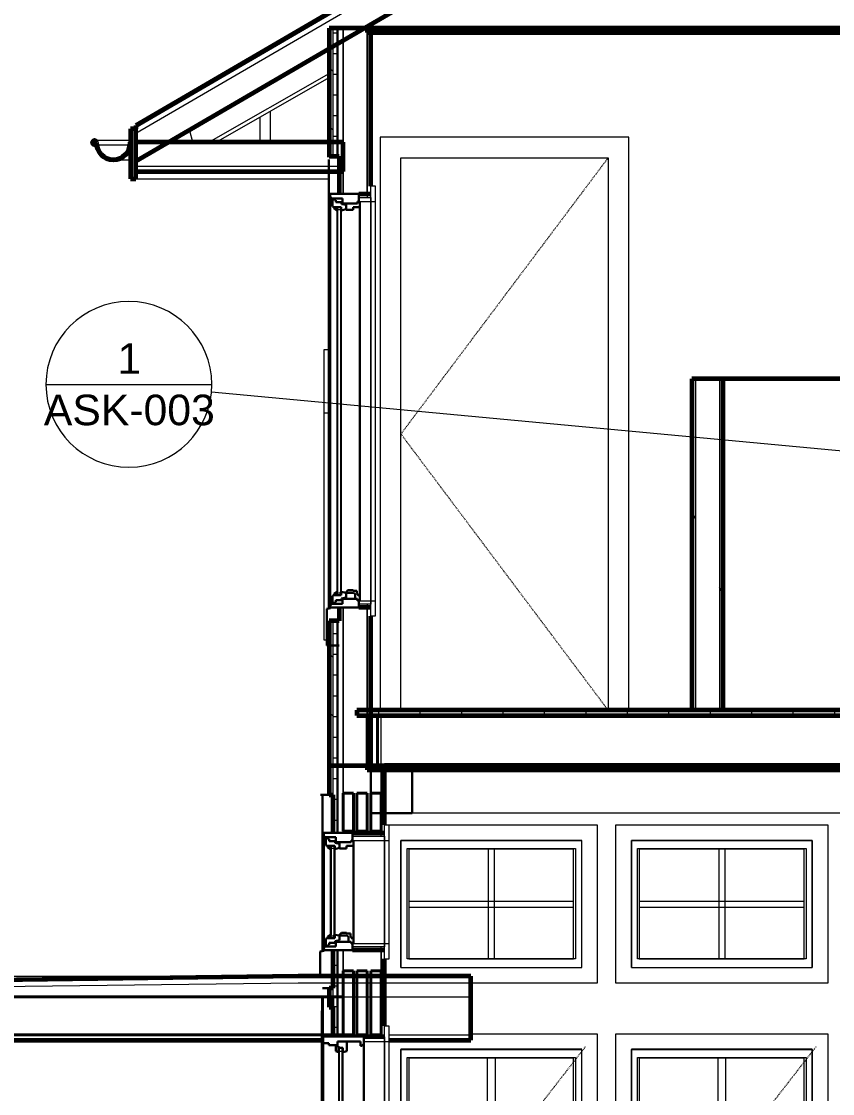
# Model space of a CAD drawing. Header units: inches. Extents: x 94 to 2128, y -110 to 279.
# Drawn here: x 1118.5 to 1235.9, y 41 to 196.2 of the extents above; entities that cross this region are included whole.
import ezdxf

# ---------------------------------------------------------------- set-up
doc = ezdxf.new("R2010")
doc.units = ezdxf.units.IN
doc.header["$MEASUREMENT"] = 0
doc.linetypes.add('Dash 1_16_', pattern=[0.125, 0.0625, -0.0625])
for name, color, linetype, lineweight in [('A-ANNO-SYMB', 150, 'Continuous', 9), ('A-CLNG', 13, 'Continuous', 18), ('A-CLNG-PATT', 13, 'Continuous', 60), ('A-DOOR', 31, 'Continuous', 18), ('A-DOOR-FRAM', 31, 'Continuous', 9), ('A-FLOR', 192, 'Continuous', 18), ('A-FLOR-PATT', 8, 'Continuous', 60), ('A-GENM', 13, 'Continuous', 9), ('A-GLAZ', 151, 'Continuous', 18), ('A-PART', 2, 'Continuous', 9), ('A-ROOF', 132, 'Continuous', 18), ('A-ROOF-MCUT', 132, 'Continuous', 60), ('A-ROOF-OTLN', 132, 'Continuous', 9), ('A-WALL', 113, 'Continuous', 18), ('A-WALL-PATT', 111, 'Continuous', 18), ('I-WALL', 2, 'Continuous', 18), ('Q-CASE', 31, 'Continuous', 9), ('S-BEAM', 12, 'Continuous', 9)]:
    doc.layers.add(name, color=color, linetype=linetype, lineweight=lineweight)
doc.styles.add('Arial', font='arial.ttf', dxfattribs={"height": 4.425898})
pattern_1 = [(0, (-179.802, -54.394), (15.36, 3.84), [0.634, -10.886, 0.634, -10.886, -61.44]), (0, (-179.802, -54.394), (15.36, 3.84), [-23.04, 0.634, -22.406, 0.634, -10.886, -26.88]), (0, (-179.802, -54.394), (15.36, 3.84), [-57.6, 0.634, -7.046, 0.634, -18.566]), (120, (-174.042, -52.474), (-11.0055376, 11.38215), [0.634, -10.886, 0.634, -10.886, -61.44]), (120, (-174.042, -52.474), (-11.0055376, 11.38215), [-23.04, 0.634, -22.406, 0.634, -10.886, -26.88]), (120, (-174.042, -52.474), (-11.0055376, 11.38215), [-57.6, 0.634, -7.046, 0.634, -18.566]), (240, (-172.122, -44.794), (-4.3544624, -15.22215), [0.634, -10.886, 0.634, -10.886, -61.44]), (240, (-172.122, -44.794), (-4.3544624, -15.22215), [-23.04, 0.634, -22.406, 0.634, -10.886, -26.88]), (240, (-172.122, -44.794), (-4.3544624, -15.22215), [-57.6, 0.634, -7.046, 0.634, -18.566])]
pattern_2 = [(0, (-179.802, -54.394), (0, 3), []), (90, (-179.802, -54.394), (-3, 2e-16), [])]

# ---------------------------------------------------------------- blocks, each defined once
blk = doc.blocks.new('Single-Flush - 30_ x 80_-132414-Section - North_South - Looking East - Kitchen _ Stair _ Garage')
at = {"layer": 'A-DOOR', "linetype": 'Dash 1_16_', "lineweight": 9}
for p in [(-457.6, 176.5), (-457.6, 96.5)]:
    blk.add_line(p, (-487.6, 136.5), dxfattribs=at)
at = {"layer": 'A-DOOR-FRAM'}
for p, q in [((-454.6, 179.5), (-490.6, 179.5)), ((-490.6, 179.5), (-490.6, 96.5)), ((-454.6, 96.5), (-454.6, 179.5)), ((-487.6, 96.5), (-487.6, 176.5)), ((-487.6, 176.5), (-457.6, 176.5)), ((-457.6, 176.5), (-457.6, 96.5))]:
    blk.add_line(p, q, dxfattribs=at)
blk = doc.blocks.new('Walls 4 - Walls 1-420947-Section - North_South - Looking East - Kitchen _ Stair _ Garage')
at = {"layer": 'A-WALL'}
for p, q in [((-498.72, 139.5), (-498.72, 148.75)), ((-498.72, 148.75), (-498.03, 148.75)), ((-498.72, 106.63), (-498.72, 139.5)), ((-498.03, 139.5), (-498.72, 139.5)), ((-498.35, 106.63), (-498.72, 106.63))]:
    blk.add_line(p, q, dxfattribs=at)
blk = doc.blocks.new('Dimension Lumber - 2x8-1017043-Section - North_South - Looking East - Kitchen _ Stair _ Garage')
at = {"layer": 'S-BEAM'}
for p, q in [((-490.47, 88.5), (-490.47, 95.75)), ((-346.47, 95.75), (-346.47, 88.5))]:
    blk.add_line(p, q, dxfattribs=at)
blk = doc.blocks.new('Dimension Lumber - 2x4-1012730-Section - North_South - Looking East - Kitchen _ Stair _ Garage')
at = {"layer": 'S-BEAM'}
for p, q in [((-486.94, 198.75), (-352.41, 198.75)), ((-389.78, 195.25), (-403.78, 195.25))]:
    blk.add_line(p, q, dxfattribs=at)
blk = doc.blocks.new('Dimension Lumber - 2x6_s-1163868-Section - North_South - Looking East - Kitchen _ Stair _ Garage')
at = {"layer": 'S-BEAM', "lineweight": 40}
for p, q in [((-494.47, 84.5), (-495.97, 84.5)), ((-495.97, 84.5), (-495.97, 79)), ((-494.47, 79), (-494.47, 84.5)), ((-495.97, 79), (-494.47, 79))]:
    blk.add_line(p, q, dxfattribs=at)
blk = doc.blocks.new('Dimension Lumber - 2x6_s-854615-Section - North_South - Looking East - Kitchen _ Stair _ Garage')
at = {"layer": 'S-BEAM', "lineweight": 40}
for p, q in [((-492.47, 84.5), (-493.97, 84.5)), ((-493.97, 84.5), (-493.97, 79)), ((-492.47, 79), (-492.47, 84.5)), ((-493.97, 79), (-492.47, 79))]:
    blk.add_line(p, q, dxfattribs=at)
blk = doc.blocks.new('Dimension Lumber - 2x8-911944-Section - North_South - Looking East - Kitchen _ Stair _ Garage')
at = {"layer": 'S-BEAM', "lineweight": 40}
for p, q in [((-490.97, 95.75), (-492.47, 95.75)), ((-492.47, 95.75), (-492.47, 88.5)), ((-490.97, 88.5), (-490.97, 95.75)), ((-492.47, 88.5), (-490.97, 88.5))]:
    blk.add_line(p, q, dxfattribs=at)
blk = doc.blocks.new('Dimension Lumber - 2x6_s-1164210-Section - North_South - Looking East - Kitchen _ Stair _ Garage')
at = {"layer": 'S-BEAM', "lineweight": 40}
for p, q in [((-661.78, 55), (-661.78, 49.5)), ((-498.97, 55), (-661.78, 55)), ((-498.97, 49.5), (-498.97, 55)), ((-661.78, 49.5), (-498.97, 49.5))]:
    blk.add_line(p, q, dxfattribs=at)
blk = doc.blocks.new('Dimension Lumber - 2x6_s-911319-Section - North_South - Looking East - Kitchen _ Stair _ Garage')
at = {"layer": 'S-BEAM', "lineweight": 40}
for p, q in [((-495.97, 55), (-497.47, 55)), ((-497.47, 55), (-497.47, 49.5)), ((-495.97, 49.5), (-495.97, 55)), ((-497.47, 49.5), (-495.97, 49.5))]:
    blk.add_line(p, q, dxfattribs=at)
blk = doc.blocks.new('Dimension Lumber - 2x6_s-1176872-Section - North_South - Looking East - Kitchen _ Stair _ Garage')
at = {"layer": 'S-BEAM', "lineweight": 40}
for p, q in [((-497.47, 55), (-498.97, 55)), ((-498.97, 55), (-498.97, 49.5)), ((-497.47, 49.5), (-497.47, 55)), ((-498.97, 49.5), (-497.47, 49.5))]:
    blk.add_line(p, q, dxfattribs=at)
blk = doc.blocks.new('Casework 27 - Casework 5-958626-Section - North_South - Looking East - Kitchen _ Stair _ Garage')
at = {"layer": 'Q-CASE', "lineweight": 30}
for p, q in [((-485.97, 87.75), (-491.97, 87.75)), ((-491.97, 87.75), (-491.97, 81.61)), ((-485.97, 81.61), (-485.97, 87.75)), ((-491.97, 81.61), (-485.97, 81.61))]:
    blk.add_line(p, q, dxfattribs=at)
blk = doc.blocks.new('Casework 29 - Casework 5-958827-Section - North_South - Looking East - Kitchen _ Stair _ Garage')
at = {"layer": 'Q-CASE'}
for p, q in [((-424.44, 87.75), (-485.97, 87.75)), ((-356.91, 87.75), (-418.44, 87.75)), ((-356.91, 81.61), (-485.97, 81.61))]:
    blk.add_line(p, q, dxfattribs=at)
blk = doc.blocks.new('Window-Awning-Andersen-400_Series - 28-3_8_ x 20-1_2_-1121774-Section - North_South - Looking East - Kitchen _ Stair _ Garage')
at = {"layer": 'A-GENM'}
for p, q in [((-474.97, 76.38), (-474.97, 60.5)), ((-474.1, 76.38), (-474.1, 60.5)), ((-486.47, 68.88), (-462.6, 68.88)), ((-486.47, 68), (-462.6, 68))]:
    blk.add_line(p, q, dxfattribs=at)
at = {"layer": 'A-GLAZ', "lineweight": 9}
for p, q in [((-489.35, 79.91), (-459.19, 79.91)), ((-459.19, 79.91), (-459.19, 56.98)), ((-461.44, 77.66), (-487.63, 77.66)), ((-487.63, 77.66), (-487.63, 59.23)), ((-487.61, 59.23), (-487.61, 77.64)), ((-487.61, 77.64), (-461.46, 77.64)), ((-461.46, 77.64), (-461.46, 59.23)), ((-461.44, 59.23), (-461.44, 77.66)), ((-486.72, 60.5), (-486.72, 76.48)), ((-486.72, 76.48), (-462.35, 76.48)), ((-486.47, 76.38), (-486.47, 60.5)), ((-462.6, 76.38), (-486.47, 76.38)), ((-462.6, 60.5), (-462.6, 76.38)), ((-462.35, 76.48), (-462.35, 60.5)), ((-489.88, 58), (-489.88, 60.48)), ((-487.63, 59.23), (-461.44, 59.23)), ((-462.35, 60.5), (-486.72, 60.5)), ((-486.47, 60.5), (-462.6, 60.5)), ((-459.19, 56.98), (-477.47, 56.98))]:
    blk.add_line(p, q, dxfattribs=at)
blk = doc.blocks.new('Window-Awning-Andersen-400_Series - 28-3_8_ x 20-1_2_-V28-Section - North_South - Looking East - Kitchen _ Stair _ Garage')
at = {"layer": 'A-GENM'}
for p, q in [((-441.6, 76.38), (-441.6, 60.5)), ((-440.72, 76.38), (-440.72, 60.5)), ((-453.1, 68.88), (-429.22, 68.88)), ((-453.1, 68), (-429.22, 68))]:
    blk.add_line(p, q, dxfattribs=at)
at = {"layer": 'A-GLAZ', "lineweight": 9}
for p, q in [((-456.5, 56.98), (-456.5, 79.91)), ((-456.5, 79.91), (-425.82, 79.91)), ((-425.82, 79.91), (-425.82, 56.98)), ((-428.07, 77.66), (-454.25, 77.66)), ((-454.25, 77.66), (-454.25, 59.23)), ((-454.24, 59.23), (-454.24, 77.64)), ((-454.24, 77.64), (-428.08, 77.64)), ((-428.08, 77.64), (-428.08, 59.23)), ((-428.07, 59.23), (-428.07, 77.66)), ((-453.35, 60.5), (-453.35, 76.48)), ((-453.35, 76.48), (-428.97, 76.48)), ((-453.1, 76.38), (-453.1, 60.5)), ((-429.22, 76.38), (-453.1, 76.38)), ((-429.22, 60.5), (-429.22, 76.38)), ((-428.97, 76.48), (-428.97, 60.5)), ((-454.25, 59.23), (-428.07, 59.23)), ((-428.97, 60.5), (-453.35, 60.5)), ((-453.1, 60.5), (-429.22, 60.5)), ((-425.82, 56.98), (-456.5, 56.98))]:
    blk.add_line(p, q, dxfattribs=at)
blk = doc.blocks.new('casement-unique - 28-3_8_ x 71-7_8_-1077366-Section - North_South - Looking East - Kitchen _ Stair _ Garage')
at = {"layer": 'A-GENM'}
for p, q in [((-441.72, 46.13), (-441.72, 13.38)), ((-440.6, 46.13), (-440.6, 13.38)), ((-453.1, 30.31), (-429.22, 30.31)), ((-453.1, 29.19), (-429.22, 29.19)), ((-453.1, 13.75), (-429.22, 13.75)), ((-453.1, 11.75), (-429.22, 11.75))]:
    blk.add_line(p, q, dxfattribs=at)
at = {"layer": 'A-GLAZ', "lineweight": 9}
for p, q in [((-456.5, -17.12), (-456.5, 49.66)), ((-456.5, 49.66), (-425.82, 49.66)), ((-425.82, 49.66), (-425.82, -9.75)), ((-428.07, 47.41), (-454.25, 47.41)), ((-454.25, 47.41), (-454.25, -17.12)), ((-454.24, -17.12), (-454.24, 47.39)), ((-454.24, 47.39), (-428.08, 47.39)), ((-428.08, 47.39), (-428.08, -9.75)), ((-428.07, -9.75), (-428.07, 47.41)), ((-453.35, 13.38), (-453.35, 46.23)), ((-453.35, 46.23), (-428.97, 46.23)), ((-453.1, 46.13), (-453.1, -17.12)), ((-429.22, 46.13), (-453.1, 46.13)), ((-429.22, -9.75), (-429.22, 46.13)), ((-428.97, 46.23), (-428.97, 13.38)), ((-428.97, 13.38), (-453.35, 13.38)), ((-456.5, -24.64), (-456.5, -18.18)), ((-454.25, -18.18), (-454.25, -22.39)), ((-454.24, -22.39), (-454.24, -18.18)), ((-453.1, -18.18), (-453.1, -21.13)), ((-453.1, -21.13), (-445.1, -21.13)), ((-454.25, -22.39), (-445.1, -22.39)), ((-445.1, -24.64), (-456.5, -24.64))]:
    blk.add_line(p, q, dxfattribs=at)
at = {"layer": 'A-GLAZ', "linetype": 'Dash 1_16_', "lineweight": 9}
for p, q in [((-427.55, 47.75), (-454.77, 12.68)), ((-454.77, 12.68), (-437.48, -9.75))]:
    blk.add_line(p, q, dxfattribs=at)
blk = doc.blocks.new('casement-unique - 28-3_8_ x 71-7_8_-V29-Section - North_South - Looking East - Kitchen _ Stair _ Garage')
at = {"layer": 'A-GENM'}
for p, q in [((-475.1, 46.13), (-475.1, 13.38)), ((-473.97, 46.13), (-473.97, 13.38)), ((-486.47, 30.31), (-462.6, 30.31)), ((-486.47, 29.19), (-462.6, 29.19)), ((-486.47, 13.75), (-462.6, 13.75)), ((-486.47, 11.75), (-462.6, 11.75))]:
    blk.add_line(p, q, dxfattribs=at)
at = {"layer": 'A-GLAZ', "lineweight": 9}
for p, q in [((-477.47, 49.66), (-459.19, 49.66)), ((-459.19, 49.66), (-459.19, -24.64)), ((-461.44, 47.41), (-487.63, 47.41)), ((-487.63, 47.41), (-487.63, -22.39)), ((-487.61, -22.39), (-487.61, 47.39)), ((-487.61, 47.39), (-461.46, 47.39)), ((-461.46, 47.39), (-461.46, -22.39)), ((-461.44, -22.39), (-461.44, 47.41)), ((-486.72, 13.38), (-486.72, 46.23)), ((-486.72, 46.23), (-462.35, 46.23)), ((-486.47, 46.13), (-486.47, -21.13)), ((-462.6, 46.13), (-486.47, 46.13)), ((-462.6, -21.13), (-462.6, 46.13)), ((-462.35, 46.23), (-462.35, 13.38)), ((-462.35, 13.38), (-486.72, 13.38)), ((-486.47, -21.13), (-462.6, -21.13)), ((-487.63, -22.39), (-461.44, -22.39)), ((-459.19, -24.64), (-489.35, -24.64))]:
    blk.add_line(p, q, dxfattribs=at)
at = {"layer": 'A-GLAZ', "linetype": 'Dash 1_16_', "lineweight": 9}
for p, q in [((-460.93, 47.75), (-488.14, 12.68)), ((-488.14, 12.68), (-460.93, -22.63))]:
    blk.add_line(p, q, dxfattribs=at)
blk = doc.blocks.new('Window-Double_Hung-Andersen-400_Series-Tilt_Wash - 31-5_8_ x 72-7_8_-1220825-Section - North_South - Looking East - Kitchen _ Stair _ Garage')
at = {"layer": 'A-GLAZ', "lineweight": 30}
for p, q in [((-499.03, 53), (-499.03, 52.63)), ((-499.03, 52.63), (-499.03, 49)), ((-499.03, 49), (-498.85, 49)), ((-499.03, -21), (-499.03, 48.75)), ((-498.85, -24.19), (-498.85, 49.25)), ((-498.85, 49.25), (-492.97, 49.25)), ((-498.85, 48.31), (-498.03, 48.31)), ((-498.03, 48.31), (-498.03, 48)), ((-496.78, 47.88), (-496.78, 48.56)), ((-496.78, 48.56), (-493.47, 48.56)), ((-495.41, 48.56), (-495.41, 47.16)), ((-493.47, 48.56), (-493.47, 47.91)), ((-493.25, 47.91), (-492.97, 48.19)), ((-492.97, 49.25), (-492.97, -22.63)), ((-498.03, 48), (-496.78, 48)), ((-497, 47.88), (-496.66, 47.88)), ((-497, 47.16), (-497, 47.88)), ((-497, 47.16), (-496.66, 47)), ((-496.66, 47), (-496.66, 47.88)), ((-496.66, 47.63), (-496.03, 47.63)), ((-496.03, 47), (-496.03, 47.63)), ((-495.41, 47.16), (-496.03, 47)), ((-493.47, 47.91), (-493.25, 47.91)), ((-496.66, 14.69), (-497, 14.53)), ((-497, 13.81), (-497, 14.53)), ((-496.66, 14.69), (-496.66, 13.81)), ((-496.66, 13.99), (-496.03, 13.99)), ((-495.63, 14.56), (-496.03, 14.69)), ((-496.03, 14.69), (-496.03, 13.99)), ((-495.63, 14.56), (-493.47, 14.56)), ((-495.07, 14.56), (-495.07, 13.19)), ((-493.47, 14.56), (-493.47, 13.34)), ((-496.66, 13.81), (-497, 13.81)), ((-496.78, 13.19), (-496.78, 13.81)), ((-496.78, 13.19), (-495.07, 13.19)), ((-495.07, 13.19), (-494.72, 13.19)), ((-494.72, 13.19), (-494.72, 13.86)), ((-494.72, 13.86), (-494.1, 13.86)), ((-494.1, 13.86), (-494.1, 13.19)), ((-494.1, 13.19), (-493.47, 13.34)), ((-495.07, -19.28), (-494.72, -19.13)), ((-495.07, -19.72), (-495.07, -19.28)), ((-495.07, -19.72), (-494.85, -20.1)), ((-494.72, -20.1), (-494.85, -20.1)), ((-494.85, -21.7), (-494.85, -20.1)), ((-494.72, -19.13), (-494.72, -20.1)), ((-494.72, -19.79), (-494.1, -19.79)), ((-494.1, -19.79), (-494.1, -19.13)), ((-494.1, -19.13), (-493.47, -19.28)), ((-493.47, -21.34), (-493.47, -19.28)), ((-498.46, -22.65), (-493.47, -21.34)), ((-493.16, -20.56), (-493.47, -20.56)), ((-493.16, -20.56), (-492.97, -20.75)), ((-498.85, -23.16), (-498.46, -23.05)), ((-498.46, -23.05), (-498.46, -22.65)), ((-492.97, -22.63), (-496.76, -23.62)), ((-497.88, -24.19), (-498.85, -24.19)), ((-496.76, -23.62), (-497.88, -23.62)), ((-497.88, -23.62), (-497.88, -24.19)), ((-497.88, -24.19), (-497.47, -24.19))]:
    blk.add_line(p, q, dxfattribs=at)
at = {"layer": 'A-GLAZ', "lineweight": 9}
for p, q in [((-489.97, -23.44), (-489.97, 50.81)), ((-489.97, 50.81), (-489.35, 50.81)), ((-489.35, 50.81), (-489.35, -23.44)), ((-492.97, -21.81), (-492.97, 49.19)), ((-492.97, 49.19), (-489.97, 49.19)), ((-492.97, 48.56), (-489.97, 48.56)), ((-489.97, 49.19), (-489.97, -21.81)), ((-489.97, 48.56), (-489.35, 48.56)), ((-496.66, 47), (-496.66, 14.69)), ((-496.53, 47.63), (-496.53, 47)), ((-496.53, 47.13), (-496.16, 47.13)), ((-496.53, 47), (-496.53, 14.69)), ((-496.16, 47.63), (-496.16, 47)), ((-496.16, 47), (-496.16, 14.69)), ((-496.03, 47), (-496.03, 14.69)), ((-496.53, 13.99), (-496.53, 14.69)), ((-496.53, 14.56), (-496.16, 14.56)), ((-496.16, 13.99), (-496.16, 14.69)), ((-494.72, 13.19), (-494.72, -19.13)), ((-494.6, 13.19), (-494.6, 13.86)), ((-494.6, 13.31), (-494.22, 13.31)), ((-494.6, 13.19), (-494.6, -19.13)), ((-494.22, 13.19), (-494.22, 13.86)), ((-494.22, 13.19), (-494.22, -19.13)), ((-494.1, 13.19), (-494.1, -19.13)), ((-494.6, -19.13), (-494.6, -19.79)), ((-494.6, -19.25), (-494.22, -19.25)), ((-494.22, -19.13), (-494.22, -19.79)), ((-492.97, -21.19), (-489.97, -21.19)), ((-489.97, -21.19), (-489.35, -21.19)), ((-489.97, -21.81), (-492.97, -21.81)), ((-489.35, -23.44), (-489.97, -23.44))]:
    blk.add_line(p, q, dxfattribs=at)
blk = doc.blocks.new('Window-Awning-Andersen-400_Series - 31-1_2_ x 17_-1119391-Section - North_South - Looking East - Kitchen _ Stair _ Garage')
at = {"layer": 'A-GLAZ', "lineweight": 30}
for p, q in [((-499.22, 84.25), (-497.47, 84.25)), ((-498.97, 61.62), (-498.97, 84.25)), ((-498.97, 84.25), (-497.97, 84.25)), ((-498.97, 83.75), (-498.97, 83.38)), ((-498.97, 83.38), (-498.97, 78.5)), ((-498.97, 78.5), (-498.78, 78.5)), ((-498.78, 61.75), (-498.78, 78.75)), ((-498.78, 78.75), (-494.62, 78.75)), ((-498.78, 78.75), (-494.62, 78.75)), ((-498.55, 78.19), (-498.78, 78.19)), ((-498.55, 78.19), (-498.55, 78.1)), ((-497.02, 78.1), (-498.55, 78.1)), ((-498.47, 78), (-498.29, 78)), ((-498.47, 76.92), (-498.47, 78)), ((-498.29, 78), (-497.97, 77.85)), ((-497.97, 77.85), (-497.97, 77.56)), ((-497.02, 77.39), (-497.02, 78.1)), ((-494.82, 77.64), (-494.82, 77.39)), ((-494.47, 77.64), (-494.82, 77.64)), ((-494.62, 78.75), (-494.62, 77.64)), ((-494.62, 77.64), (-494.47, 77.64)), ((-494.47, 77.64), (-494.47, 62.73)), ((-498.47, 76.92), (-498.19, 76.86)), ((-498.19, 76.86), (-498.19, 76.63)), ((-497.19, 76.86), (-498.19, 76.86)), ((-498.19, 76.63), (-497.82, 76.38)), ((-497.97, 77.56), (-497.13, 77.56)), ((-497.82, 76.38), (-497.82, 76.86)), ((-497.19, 76.38), (-497.19, 76.86)), ((-497.19, 76.38), (-496.47, 76.57)), ((-497.13, 77.56), (-497.13, 77.3)), ((-497.13, 77.3), (-496.47, 77.17)), ((-497.02, 77.39), (-494.82, 77.39)), ((-496.47, 77.39), (-496.47, 76.48)), ((-496.47, 76.48), (-495.47, 76.48)), ((-495.47, 76.85), (-494.47, 76.85)), ((-495.47, 76.85), (-495.47, 76.48)), ((-498.19, 63.74), (-497.82, 63.99)), ((-498.19, 63.51), (-498.19, 63.74)), ((-497.82, 63.99), (-497.82, 63.51)), ((-497.19, 64), (-496.47, 63.88)), ((-497.19, 64), (-497.19, 63.51)), ((-496.47, 63.97), (-496.21, 64.25)), ((-496.47, 63.2), (-496.47, 63.97)), ((-496.47, 63.88), (-495.43, 63.88)), ((-496.21, 64.25), (-495.47, 64.25)), ((-495.47, 64.17), (-495.47, 64.25)), ((-494.9, 64.17), (-495.47, 64.17)), ((-495.18, 63.69), (-495.43, 63.88)), ((-495.18, 63.69), (-495.18, 62.99)), ((-494.9, 64.17), (-494.9, 63.76)), ((-494.62, 63.42), (-494.9, 63.76)), ((-498.55, 62.19), (-498.78, 62.19)), ((-498.55, 62.19), (-498.55, 62.28)), ((-497.02, 62.28), (-498.55, 62.28)), ((-498.47, 63.46), (-498.19, 63.51)), ((-498.47, 63.46), (-498.47, 62.37)), ((-498.47, 62.37), (-498.29, 62.37)), ((-498.29, 62.37), (-497.97, 62.53)), ((-497.19, 63.51), (-498.19, 63.51)), ((-497.97, 62.53), (-497.97, 62.81)), ((-497.97, 62.81), (-497.13, 62.81)), ((-497.13, 63.07), (-496.47, 63.2)), ((-497.13, 62.81), (-497.13, 63.07)), ((-497.02, 62.99), (-494.82, 62.99)), ((-497.02, 62.99), (-497.02, 62.28)), ((-494.82, 62.73), (-494.82, 62.99)), ((-494.47, 62.73), (-494.82, 62.73)), ((-494.62, 63.42), (-494.47, 63.42)), ((-494.47, 62.73), (-494.62, 62.73)), ((-494.62, 62.73), (-494.62, 61.75)), ((-499.28, 61.56), (-498.78, 61.65)), ((-499.28, 58), (-499.28, 61.56)), ((-498.78, 61.65), (-498.97, 61.62)), ((-494.62, 61.75), (-498.78, 61.75)), ((-498.78, 61.75), (-494.62, 61.75)), ((-498.78, 61.75), (-498.78, 61.65)), ((-498.78, 61.65), (-498.78, 61.75)), ((-498.97, 56.25), (-497.47, 56.25))]:
    blk.add_line(p, q, dxfattribs=at)
at = {"layer": 'A-GLAZ', "lineweight": 9}
for p, q in [((-489.97, 60.48), (-489.97, 79.91)), ((-489.97, 79.91), (-489.35, 79.91)), ((-489.35, 79.91), (-489.35, 60.48)), ((-494.63, 77.64), (-494.63, 78.25)), ((-494.63, 78.25), (-489.97, 78.25)), ((-494.63, 77.66), (-489.97, 77.66)), ((-494.47, 77.64), (-494.63, 77.64)), ((-494.47, 62.73), (-494.47, 77.64)), ((-489.97, 78.25), (-489.97, 62.25)), ((-489.97, 77.66), (-489.35, 77.66)), ((-497.82, 76.38), (-497.82, 64)), ((-497.72, 76.86), (-497.72, 76.38)), ((-497.72, 76.51), (-497.29, 76.51)), ((-497.72, 76.38), (-497.72, 64)), ((-497.29, 76.86), (-497.29, 76.38)), ((-497.29, 76.38), (-497.29, 64)), ((-497.19, 76.38), (-497.19, 64)), ((-497.72, 63.51), (-497.72, 64)), ((-497.72, 63.86), (-497.29, 63.86)), ((-497.29, 63.51), (-497.29, 64)), ((-494.63, 62.25), (-494.63, 62.73)), ((-494.63, 62.73), (-494.47, 62.73)), ((-494.63, 62.73), (-489.97, 62.73)), ((-489.97, 62.25), (-494.63, 62.25)), ((-489.97, 62.73), (-489.35, 62.73)), ((-489.35, 60.48), (-489.97, 60.48))]:
    blk.add_line(p, q, dxfattribs=at)
blk = doc.blocks.new('Window-Casement-Andersen-400_Series - 31-1_2_ x 59-7_8_-1091494-Section - North_South - Looking East - Kitchen _ Stair _ Garage')
at = {"layer": 'A-GLAZ', "lineweight": 30}
for p, q in [((-498.28, 176.75), (-496.53, 176.75)), ((-498.03, 176.25), (-498.03, 175.88)), ((-498.03, 175.88), (-498.03, 171)), ((-498.03, 111.24), (-498.03, 174.5)), ((-498.03, 171), (-497.85, 171)), ((-497.85, 171.25), (-493.69, 171.25)), ((-497.85, 111.38), (-497.85, 171.25)), ((-497.85, 171.25), (-493.69, 171.25)), ((-493.69, 171.25), (-493.69, 170.14)), ((-497.61, 170.69), (-497.85, 170.69)), ((-497.61, 170.69), (-497.61, 170.6)), ((-496.08, 170.6), (-497.61, 170.6)), ((-497.53, 170.5), (-497.35, 170.5)), ((-497.53, 169.42), (-497.53, 170.5)), ((-497.53, 169.42), (-497.25, 169.36)), ((-497.35, 170.5), (-497.03, 170.35)), ((-497.25, 169.36), (-497.25, 169.13)), ((-496.26, 169.36), (-497.25, 169.36)), ((-497.03, 170.35), (-497.03, 170.06)), ((-497.03, 170.06), (-496.19, 170.06)), ((-496.88, 168.88), (-496.88, 169.36)), ((-496.26, 168.88), (-496.26, 169.36)), ((-496.19, 170.06), (-496.19, 169.8)), ((-496.19, 169.8), (-495.53, 169.67)), ((-496.08, 169.89), (-496.08, 170.6)), ((-496.08, 169.89), (-493.88, 169.89)), ((-495.53, 169.89), (-495.53, 168.98)), ((-494.53, 169.35), (-493.53, 169.35)), ((-494.53, 169.35), (-494.53, 168.98)), ((-493.88, 170.14), (-493.88, 169.89)), ((-493.53, 170.14), (-493.88, 170.14)), ((-493.69, 170.14), (-493.53, 170.14)), ((-493.53, 170.14), (-493.53, 112.36)), ((-497.25, 169.13), (-496.88, 168.88)), ((-496.26, 168.88), (-495.53, 169.07)), ((-495.53, 168.98), (-494.53, 168.98)), ((-497.25, 113.37), (-496.88, 113.62)), ((-497.25, 113.14), (-497.25, 113.37)), ((-496.88, 113.62), (-496.88, 113.14)), ((-496.26, 113.63), (-495.53, 113.5)), ((-496.26, 113.63), (-496.26, 113.14)), ((-495.53, 113.6), (-495.27, 113.88)), ((-495.53, 112.83), (-495.53, 113.6)), ((-495.53, 113.5), (-494.49, 113.5)), ((-495.27, 113.88), (-494.53, 113.88)), ((-494.53, 113.8), (-494.53, 113.88)), ((-493.97, 113.8), (-494.53, 113.8)), ((-494.24, 113.31), (-494.49, 113.5)), ((-493.97, 113.8), (-493.97, 113.39)), ((-493.68, 113.05), (-493.97, 113.39)), ((-497.61, 111.81), (-497.85, 111.81)), ((-497.61, 111.81), (-497.61, 111.9)), ((-496.08, 111.9), (-497.61, 111.9)), ((-497.53, 113.08), (-497.25, 113.14)), ((-497.53, 113.08), (-497.53, 112)), ((-497.53, 112), (-497.35, 112)), ((-497.35, 112), (-497.03, 112.16)), ((-496.26, 113.14), (-497.25, 113.14)), ((-497.03, 112.16), (-497.03, 112.44)), ((-497.03, 112.44), (-496.19, 112.44)), ((-496.19, 112.7), (-495.53, 112.83)), ((-496.19, 112.44), (-496.19, 112.7)), ((-496.08, 112.61), (-493.88, 112.61)), ((-496.08, 112.61), (-496.08, 111.9)), ((-494.24, 113.31), (-494.24, 112.61)), ((-493.88, 112.36), (-493.88, 112.61)), ((-493.53, 112.36), (-493.88, 112.36)), ((-493.69, 112.36), (-493.69, 111.38)), ((-493.53, 112.36), (-493.69, 112.36)), ((-493.68, 113.05), (-493.53, 113.05)), ((-498.35, 111.19), (-497.85, 111.28)), ((-498.35, 105.88), (-498.35, 111.19)), ((-497.85, 111.28), (-498.03, 111.24)), ((-493.69, 111.38), (-497.85, 111.38)), ((-497.85, 111.38), (-493.69, 111.38)), ((-497.85, 111.38), (-497.85, 111.28)), ((-497.85, 111.28), (-497.85, 111.38)), ((-497.97, 105.88), (-498.35, 105.88)), ((-498.03, 105.88), (-496.53, 105.88))]:
    blk.add_line(p, q, dxfattribs=at)
at = {"layer": 'A-GLAZ', "lineweight": 9}
for p, q in [((-491.97, 172.41), (-491.35, 172.41)), ((-491.97, 110.11), (-491.97, 172.41)), ((-491.35, 172.41), (-491.35, 110.11)), ((-496.79, 169.36), (-496.79, 168.88)), ((-496.35, 169.36), (-496.35, 168.88)), ((-493.69, 170.75), (-491.97, 170.75)), ((-493.69, 170.14), (-493.69, 170.75)), ((-493.69, 170.16), (-491.97, 170.16)), ((-493.53, 170.14), (-493.69, 170.14)), ((-493.53, 112.36), (-493.53, 170.14)), ((-491.97, 170.75), (-491.97, 111.88)), ((-491.97, 170.16), (-491.35, 170.16)), ((-496.88, 168.88), (-496.88, 113.63)), ((-496.79, 169.01), (-496.35, 169.01)), ((-496.79, 168.88), (-496.79, 113.63)), ((-496.35, 168.88), (-496.35, 113.63)), ((-496.26, 168.88), (-496.26, 113.63)), ((-496.79, 113.14), (-496.79, 113.63)), ((-496.79, 113.49), (-496.35, 113.49)), ((-496.35, 113.14), (-496.35, 113.63)), ((-493.69, 112.36), (-493.53, 112.36)), ((-493.69, 111.88), (-493.69, 112.36)), ((-493.69, 112.36), (-491.97, 112.36)), ((-491.97, 111.88), (-493.69, 111.88)), ((-491.97, 112.36), (-491.35, 112.36)), ((-491.35, 110.11), (-491.97, 110.11))]:
    blk.add_line(p, q, dxfattribs=at)
blk = doc.blocks.new('Dimension Lumber - 2x10_s-1176863-Section - North_South - Looking East - Kitchen _ Stair _ Garage')
at = {"layer": 'S-BEAM', "lineweight": 40}
for p, q in [((-494.47, 58.75), (-495.97, 58.75)), ((-495.97, 58.75), (-495.97, 49.5)), ((-494.47, 49.5), (-494.47, 58.75)), ((-495.97, 49.5), (-494.47, 49.5))]:
    blk.add_line(p, q, dxfattribs=at)
blk = doc.blocks.new('Dimension Lumber - 2x4-1288665-Section - North_South - Looking East - Kitchen _ Stair _ Garage')
at = {"layer": 'S-BEAM'}
for p, q in [((-508.02, 186.45), (-508.02, 186.32)), ((-506.52, 187.33), (-506.52, 187.19)), ((-506.52, 183.23), (-506.52, 178.75)), ((-508.02, 182.37), (-508.02, 178.75))]:
    blk.add_line(p, q, dxfattribs=at)
blk = doc.blocks.new('Dimension Lumber - 2x8-V49-Section - North_South - Looking East - Kitchen _ Stair _ Garage')
at = {"layer": 'S-BEAM'}
for p, q in [((-479.37, 198.75), (-440.57, 220.94)), ((-480.43, 198.75), (-442.69, 220.34)), ((-515.41, 178.75), (-497.97, 188.72)), ((-514.35, 178.75), (-497.97, 188.11)), ((-517.7, 178.75), (-518.17, 180.4))]:
    blk.add_line(p, q, dxfattribs=at)
blk = doc.blocks.new('Section - Callout Head-19020-Section - North_South - Looking East - Kitchen _ Stair _ Garage')
at = {"layer": 'A-ANNO-SYMB'}
blk.add_line((-592.36, 230.35), (-568.36, 230.35), dxfattribs=at)
for start, end in [(0, 180), (180, 360)]:
    blk.add_arc((-580.36, 230.35), 12, start, end, dxfattribs=at)

msp = doc.modelspace()

# ---------------------------------------------------------------- hatches: boundary and pattern name
at = {"layer": 'A-CLNG-PATT', "lineweight": 9}
h = msp.add_hatch(dxfattribs=at)
h.set_pattern_fill('FP_16', color=256, style=0, pattern_type=2)
h.set_pattern_definition(pattern_1)
h.paths.add_polyline_path([(1579.02995, 194.625), (1595.78934, 194.625), (1595.78934, 195.25), (1512.5507, 195.25), (1512.5507, 194.625), (1560.73558, 194.625)], flags=0)
h.paths.add_polyline_path([(1168.53934, 194.625), (1257.22684, 194.625), (1257.22684, 195.25), (1168.53934, 195.25)], flags=0)
h.paths.add_polyline_path([(1271.22684, 194.625), (1286.53934, 194.625), (1286.53934, 195.25), (1271.22684, 195.25)], flags=0)
h.paths.add_polyline_path([(1484.16434, 194.625), (1484.16434, 195.25), (1290.03934, 195.25), (1290.03934, 194.625), (1483.66434, 194.625)], flags=0)
h.paths.add_polyline_path([(1488.16434, 194.625), (1498.5507, 194.625), (1498.5507, 195.25), (1487.66434, 195.25), (1487.66434, 194.625)], flags=0)
h = msp.add_hatch(dxfattribs=at)
h.set_pattern_fill('FP_16', color=256, style=0, pattern_type=2)
h.set_pattern_definition(pattern_1)
h.paths.add_polyline_path([(1595.03753, 87.875), (1596.28934, 87.875), (1596.28934, 88.5), (1547.28934, 88.5), (1547.28934, 87.875), (1592.75073, 87.875)], flags=0)
h.paths.add_polyline_path([(1176.5537, 87.875), (1543.78934, 87.875), (1543.78934, 88.5), (1168.53934, 88.5), (1168.53934, 87.875)], flags=0)
at = {"layer": 'A-FLOR-PATT', "lineweight": 9}
h = msp.add_hatch(dxfattribs=at)
h.set_pattern_fill('FP_18', color=256, style=0, pattern_type=2)
h.set_pattern_definition([(90, (-179.802, -54.394), (-6, 4e-16), [])])
h.paths.add_polyline_path([(1597.32433, 95.75), (1599.28934, 95.75), (1599.28934, 96.5), (1517.7397, 96.5), (1517.7397, 95.75), (1595.78934, 95.75)], flags=0)
h.paths.add_polyline_path([(1167.03934, 95.75), (1487.57945, 95.75), (1487.55808, 96.5), (1167.03934, 96.5)], flags=0)
at = {"layer": 'A-PART'}
h = msp.add_hatch(dxfattribs=at)
h.set_pattern_fill('FP_22', color=256, style=0, pattern_type=2)
h.set_pattern_definition(pattern_2)
h.paths.add_polyline_path([(1164.28934, 88.5), (1164.28934, 109.4375), (1163.53934, 109.4375), (1163.53934, 88.5)], flags=0)
h.paths.add_polyline_path([(1164.28934, 176.75), (1164.28934, 195.25), (1163.53934, 195.25), (1163.53934, 176.75)], flags=0)
at = {"layer": 'A-WALL-PATT', "lineweight": 9}
h = msp.add_hatch(dxfattribs=at)
h.set_pattern_fill('FP_19', color=256, style=0, pattern_type=2)
h.set_pattern_definition([(135, (-179.802, -54.394), (-4.24264, -4.24264), [])])
h.paths.add_polyline_path([(1163.53934, 88.5), (1163.53934, 109.4375), (1163.03934, 109.4375), (1163.03934, 88.5)], flags=0)
h.paths.add_polyline_path([(1163.53934, 176.75), (1163.53934, 195.25), (1163.03934, 195.25), (1163.03934, 176.75)], flags=0)
h = msp.add_hatch(dxfattribs=at)
h.set_pattern_fill('FP_22', color=256, style=0, pattern_type=2)
h.set_pattern_definition(pattern_2)
h.paths.add_polyline_path([(1164.28934, 88.5), (1164.28934, 109.4375), (1163.53934, 109.4375), (1163.53934, 88.5)], flags=0)
h.paths.add_polyline_path([(1163.53934, 176.75), (1164.28934, 176.75), (1164.28934, 195.25), (1163.53934, 195.25), (1163.53934, 177.81459)], flags=0)
h = msp.add_hatch(dxfattribs=at)
h.set_pattern_fill('FP_16', color=256, style=0, pattern_type=2)
h.set_pattern_definition(pattern_1)
h.paths.add_polyline_path([(1215.53934, 96.5), (1216.03934, 96.5), (1216.03934, 144.5), (1215.53934, 144.5), (1215.53934, 106.68825)], flags=0)
h = msp.add_hatch(dxfattribs=at)
h.set_pattern_fill('FP_16', color=256, style=0, pattern_type=2)
h.set_pattern_definition(pattern_1)
h.paths.add_polyline_path([(1219.53934, 96.5), (1220.03934, 96.5), (1220.03934, 144.5), (1219.53934, 144.5), (1219.53934, 106.68825)], flags=0)
h = msp.add_hatch(dxfattribs=at)
h.set_pattern_fill('FP_22', color=256, style=0, pattern_type=2)
h.set_pattern_definition(pattern_2)
h.paths.add_polyline_path([(1164.28934, 49.25), (1164.28934, 61.75), (1163.53934, 61.75), (1163.53934, 49.25)], flags=0)
h.paths.add_polyline_path([(1163.53934, 78.75), (1164.28934, 78.75), (1164.28934, 88.5), (1163.53934, 88.5), (1163.53934, 79.5925)], flags=0)
h = msp.add_hatch(dxfattribs=at)
h.set_pattern_fill('FP_16', color=256, style=0, pattern_type=2)
h.set_pattern_definition(pattern_1)
h.paths.add_polyline_path([(1170.53934, 49.25), (1171.03934, 49.25), (1171.03934, 61.75), (1170.53934, 61.75), (1170.53934, 50.8125)], flags=0)
h.paths.add_polyline_path([(1171.03934, 78.75), (1171.03934, 88.5), (1170.53934, 88.5), (1170.53934, 78.75)], flags=0)

# ---------------------------------------------------------------- linework, layer by layer
at = {"layer": 'A-ANNO-SYMB'}
msp.add_line((1604.51034, 99.73912), (1145.97935, 142.56721), dxfattribs=at)
at = {"layer": 'A-CLNG', "lineweight": 60}
for p, q in [((1168.53934, 195.25), (1168.53934, 194.625)), ((1168.53934, 194.625), (1257.22684, 194.625)), ((1257.22684, 195.25), (1169.03934, 195.25)), ((1168.53934, 88.5), (1168.53934, 87.875)), ((1596.28934, 88.5), (1171.03934, 88.5)), ((1168.53934, 87.875), (1543.28934, 87.875))]:
    msp.add_line(p, q, dxfattribs=at)
at = {"layer": 'A-CLNG'}
msp.add_line((1165.03934, 175.25), (1135.03934, 175.25), dxfattribs=at)
at = {"layer": 'A-FLOR', "lineweight": 60}
for p, q in [((1487.55808, 96.5), (1167.03934, 96.5)), ((1167.03934, 96.5), (1167.03934, 95.75)), ((1167.03934, 95.75), (1383.21816, 95.75))]:
    msp.add_line(p, q, dxfattribs=at)
at = {"layer": 'A-PART', "lineweight": 18}
for p, q in [((1163.53934, 195.25), (1163.53934, 176.75)), ((1164.28934, 195.25), (1163.53934, 195.25)), ((1164.28934, 176.75), (1164.28934, 195.25)), ((1165.03934, 195.25), (1164.28934, 195.25)), ((1164.28934, 195.25), (1164.28934, 176.75)), ((1165.03934, 171.25), (1165.03934, 195.25)), ((1165.03934, 195.25), (1165.03934, 171.25)), ((1168.53934, 195.25), (1165.03934, 195.25)), ((1168.53934, 171.25), (1168.53934, 195.25)), ((1163.53934, 176.75), (1164.28934, 176.75)), ((1164.28934, 176.75), (1164.47684, 176.75)), ((1164.47684, 176.75), (1164.47684, 171.25)), ((1167.32484, 171.25), (1168.53934, 171.25)), ((1164.47684, 111.375), (1164.47684, 109.4375)), ((1165.03934, 88.5), (1165.03934, 111.375)), ((1165.03934, 111.375), (1165.03934, 88.5)), ((1168.53934, 111.375), (1167.32484, 111.375)), ((1168.53934, 88.5), (1168.53934, 111.375)), ((1163.53934, 109.4375), (1163.53934, 88.5)), ((1164.28934, 109.4375), (1163.53934, 109.4375)), ((1164.28934, 88.5), (1164.28934, 109.4375)), ((1164.47684, 109.4375), (1164.28934, 109.4375)), ((1164.28934, 109.4375), (1164.28934, 88.5)), ((1163.53934, 88.5), (1164.28934, 88.5)), ((1164.28934, 88.5), (1165.03934, 88.5)), ((1165.03934, 88.5), (1164.28934, 88.5)), ((1164.28934, 88.5), (1164.28934, 78.75)), ((1165.03934, 88.5), (1168.53934, 88.5)), ((1165.03934, 78.75), (1165.03934, 88.5)), ((1170.53934, 88.5), (1165.03934, 88.5)), ((1165.03934, 88.5), (1165.03934, 78.75)), ((1170.53934, 78.75), (1170.53934, 88.5)), ((1166.38734, 78.75), (1170.53934, 78.75)), ((1164.28934, 61.75), (1164.28934, 49.25)), ((1165.03934, 49.25), (1165.03934, 61.75)), ((1165.03934, 61.75), (1165.03934, 49.25)), ((1170.53934, 61.75), (1166.38734, 61.75)), ((1170.53934, 49.25), (1170.53934, 61.75)), ((1168.03934, 49.25), (1170.53934, 49.25))]:
    msp.add_line(p, q, dxfattribs=at)
at = {"layer": 'A-PART'}
for p, q in [((1168.53934, 171.25), (1168.53934, 170.75)), ((1168.53934, 111.875), (1168.53934, 111.375)), ((1170.53934, 78.25), (1170.53934, 78.75)), ((1170.53934, 61.75), (1170.53934, 62.25))]:
    msp.add_line(p, q, dxfattribs=at)
at = {"layer": 'A-ROOF', "lineweight": 60}
for p, q in [((1218.09316, 229.63873), (1135.03934, 181.19066)), ((1135.03934, 175.981), (1218.09316, 224.42906)), ((1135.03934, 181.19066), (1135.03934, 180.69066)), ((1158.53934, 58), (1023.97684, 56.25)), ((1183.53934, 58), (1158.53934, 58)), ((1183.53934, 48.75), (1183.53934, 58)), ((998.22684, 48.75), (1162.16434, 48.75)), ((1171.66434, 48.75), (1183.53934, 48.75))]:
    msp.add_line(p, q, dxfattribs=at)
at = {"layer": 'A-ROOF'}
for p, q in [((1135.03934, 180.90124), (1218.09316, 229.3493)), ((1135.03934, 180.03296), (1218.09316, 228.48102)), ((998.22684, 58), (1158.53934, 58)), ((1158.54096, 57.75), (1023.96997, 55.99989)), ((1183.53934, 57.75), (1158.54096, 57.75)), ((1158.54584, 57), (1023.94939, 55.24956)), ((1183.53934, 57), (1158.54584, 57)), ((998.22684, 55), (1183.53934, 55)), ((998.22684, 49.5), (1171.03934, 49.5)), ((1171.66434, 49.5), (1183.53934, 49.5))]:
    msp.add_line(p, q, dxfattribs=at)
at = {"layer": 'A-ROOF-MCUT'}
for p, q in [((1135.03934, 180.69066), (1134.28934, 180.69066)), ((1134.28934, 180.69066), (1134.28934, 173.44066)), ((1135.03934, 173.44066), (1135.03934, 180.69066)), ((1134.28934, 178.69066), (1134.22684, 178.69066)), ((1165.03934, 178.75), (1135.03934, 178.75)), ((1165.03934, 174.5), (1165.03934, 178.75)), ((1129.2336, 178.44908), (1129.18896, 178.49372)), ((1135.03934, 174.5), (1165.03934, 174.5)), ((1134.28934, 173.44066), (1135.03934, 173.44066))]:
    msp.add_line(p, q, dxfattribs=at)
for centre, radius, start, end in [((1129.04593, 178.69066), 0.3059, 0, 307.8409908), ((1129.04593, 178.69066), 0.2434, 0, 305.9890329), ((1131.78934, 178.69066), 2.5, 180, 0), ((1131.78934, 178.69066), 2.4375, 180, 0)]:
    msp.add_arc(centre, radius, start, end, dxfattribs=at)
at = {"layer": 'A-ROOF-OTLN'}
for p, q in [((1134.28934, 178.99657), (1129.04601, 178.99657)), ((1129.0459, 178.38476), (1129.35018, 178.38476)), ((1129.18896, 178.49372), (1129.31526, 178.49372)), ((1129.2336, 178.44908), (1129.32114, 178.44908)), ((1129.42166, 178.38476), (1134.15702, 178.38476)), ((1129.62013, 177.57915), (1129.55197, 177.72406)), ((1134.02671, 177.72406), (1133.95854, 177.57915)), ((1130.34784, 176.7254), (1130.20544, 176.83816)), ((1131.32206, 176.29853), (1131.21587, 176.32161)), ((1131.78934, 176.19066), (1134.28934, 176.19066)), ((1132.3628, 176.32161), (1132.25661, 176.29853)), ((1133.37323, 176.83816), (1133.23084, 176.7254)), ((1135.03934, 173.44066), (1162.97734, 173.44066))]:
    msp.add_line(p, q, dxfattribs=at)
at = {"layer": 'A-ROOF-OTLN', "flags": 128}
for points in [[(1128.87606, 178.94503), (1128.84151, 178.91824), (1128.79057, 178.8591), (1128.75626, 178.78899), (1128.74081, 178.71248), (1128.74084, 178.6688)], [(1128.74135, 178.66257), (1128.74522, 178.63456), (1128.7692, 178.56028), (1128.81121, 178.4945), (1128.86849, 178.44148), (1128.93733, 178.40469), (1129.01323, 178.38651), (1129.09127, 178.38814), (1129.16635, 178.40946), (1129.2336, 178.44908)], [(1129.35184, 178.69066), (1129.34188, 178.76808), (1129.31265, 178.84045), (1129.26607, 178.90307), (1129.20515, 178.95187), (1129.13386, 178.98366), (1129.05685, 178.99637), (1128.97913, 178.98918), (1128.90576, 178.96256), (1128.88124, 178.94842)], [(1129.28934, 178.69066), (1129.37452, 178.04361), (1129.44055, 177.83503)], [(1134.13812, 177.83503), (1134.20415, 178.04361), (1134.28934, 178.69066)], [(1129.52347, 177.63484), (1129.62427, 177.44066), (1130.02157, 176.92289), (1130.53934, 176.5256), (1130.73352, 176.42479)], [(1132.84516, 176.42479), (1133.03934, 176.5256), (1133.5571, 176.92289), (1133.9544, 177.44066), (1134.0552, 177.63484)], [(1130.9337, 176.34187), (1131.14229, 176.27585), (1131.78934, 176.19066), (1132.43638, 176.27585), (1132.64497, 176.34187)]]:
    msp.add_lwpolyline(points, dxfattribs=at)
at = {"layer": 'A-WALL', "lineweight": 60}
for p, q in [((1169.03934, 195.25), (1163.03934, 195.25)), ((1163.03934, 195.25), (1163.03934, 176.75)), ((1169.03934, 172.40625), (1169.03934, 195.25)), ((1163.03934, 176.75), (1164.47684, 176.75)), ((1164.47684, 176.75), (1164.47684, 171.25)), ((1167.32484, 171.25), (1169.03934, 171.25)), ((1164.47684, 111.375), (1164.47684, 109.4375)), ((1169.03934, 111.375), (1167.32484, 111.375)), ((1164.47684, 109.4375), (1163.03934, 109.4375)), ((1163.03934, 109.4375), (1163.03934, 84.25)), ((1169.03934, 88.5), (1169.03934, 110.11)), ((1163.03934, 88.5), (1171.03934, 88.5)), ((1171.03934, 79.90625), (1171.03934, 88.5)), ((1163.03934, 84.25), (1163.53934, 84.25)), ((1163.53934, 84.25), (1163.53934, 78.75)), ((1166.38734, 78.75), (1171.03934, 78.75)), ((1163.53934, 61.75), (1163.53934, 56.25)), ((1171.03934, 61.75), (1166.38734, 61.75)), ((1171.03934, 50.8125), (1171.03934, 60.485)), ((1163.53934, 56.25), (1163.03934, 56.25)), ((1163.03934, 56.25), (1163.03934, 53.5)), ((1163.03934, 53.5), (1163.53934, 53.5)), ((1163.53934, 53.5), (1163.53934, 49.25)), ((1168.03934, 49.25), (1171.03934, 49.25))]:
    msp.add_line(p, q, dxfattribs=at)
at = {"layer": 'A-WALL'}
for p, q in [((1163.53934, 195.25), (1163.53934, 176.75)), ((1164.28934, 195.25), (1164.28934, 176.75)), ((1165.03934, 195.25), (1165.03934, 171.25)), ((1168.53934, 194.625), (1168.53934, 171.25)), ((1216.03934, 144.5), (1216.03934, 96.5)), ((1219.53934, 144.5), (1219.53934, 96.5)), ((1165.03934, 111.375), (1165.03934, 78.75)), ((1168.53934, 111.375), (1168.53934, 88.5)), ((1163.53934, 109.4375), (1163.53934, 84.25)), ((1164.28934, 109.4375), (1164.28934, 78.75)), ((1170.53934, 88.5), (1170.53934, 78.75)), ((1164.28934, 61.75), (1164.28934, 49.25)), ((1165.03934, 61.75), (1165.03934, 49.25)), ((1170.53934, 61.75), (1170.53934, 49.25)), ((1163.53934, 56.25), (1163.53934, 53.5))]:
    msp.add_line(p, q, dxfattribs=at)
at = {"layer": 'I-WALL', "lineweight": 60}
for p, q in [((1215.53934, 144.5), (1215.53934, 96.5)), ((1251.53934, 144.5), (1215.53934, 144.5)), ((1220.03934, 96.5), (1220.03934, 144.5))]:
    msp.add_line(p, q, dxfattribs=at)

# ---------------------------------------------------------------- block references
at = {"layer": 'A-ANNO-SYMB'}
msp.add_blockref('Section - Callout Head-19020-Section - North_South - Looking East - Kitchen _ Stair _ Garage', (1714.39353, -86.67145), dxfattribs=at)
at = {"layer": 'A-DOOR'}
msp.add_blockref('Single-Flush - 30_ x 80_-132414-Section - North_South - Looking East - Kitchen _ Stair _ Garage', (1661.01157, 0), dxfattribs=at)
at = {"layer": 'A-GLAZ'}
for name in ['Window-Casement-Andersen-400_Series - 31-1_2_ x 59-7_8_-1091494-Section - North_South - Looking East - Kitchen _ Stair _ Garage', 'Window-Awning-Andersen-400_Series - 31-1_2_ x 17_-1119391-Section - North_South - Looking East - Kitchen _ Stair _ Garage', 'Window-Awning-Andersen-400_Series - 28-3_8_ x 20-1_2_-1121774-Section - North_South - Looking East - Kitchen _ Stair _ Garage', 'Window-Awning-Andersen-400_Series - 28-3_8_ x 20-1_2_-V28-Section - North_South - Looking East - Kitchen _ Stair _ Garage', 'Window-Double_Hung-Andersen-400_Series-Tilt_Wash - 31-5_8_ x 72-7_8_-1220825-Section - North_South - Looking East - Kitchen _ Stair _ Garage', 'casement-unique - 28-3_8_ x 71-7_8_-V29-Section - North_South - Looking East - Kitchen _ Stair _ Garage', 'casement-unique - 28-3_8_ x 71-7_8_-1077366-Section - North_South - Looking East - Kitchen _ Stair _ Garage']:
    msp.add_blockref(name, (1661.01157, 0), dxfattribs=at)
at = {"layer": 'A-WALL'}
msp.add_blockref('Walls 4 - Walls 1-420947-Section - North_South - Looking East - Kitchen _ Stair _ Garage', (1661.01157, 0), dxfattribs=at)
at = {"layer": 'Q-CASE'}
for name in ['Casework 27 - Casework 5-958626-Section - North_South - Looking East - Kitchen _ Stair _ Garage', 'Casework 29 - Casework 5-958827-Section - North_South - Looking East - Kitchen _ Stair _ Garage']:
    msp.add_blockref(name, (1661.01157, 0), dxfattribs=at)
at = {"layer": 'S-BEAM'}
for name, p in [('Dimension Lumber - 2x8-V49-Section - North_South - Looking East - Kitchen _ Stair _ Garage', (1661.01157, 0)), ('Dimension Lumber - 2x4-1012730-Section - North_South - Looking East - Kitchen _ Stair _ Garage', (1661.01157, 0)), ('Dimension Lumber - 2x4-1288665-Section - North_South - Looking East - Kitchen _ Stair _ Garage', (1661.01157, 0)), ('Dimension Lumber - 2x8-911944-Section - North_South - Looking East - Kitchen _ Stair _ Garage', (1661.01157, 0)), ('Dimension Lumber - 2x8-1017043-Section - North_South - Looking East - Kitchen _ Stair _ Garage', (1661.01157, 0)), ('Dimension Lumber - 2x6_s-1163868-Section - North_South - Looking East - Kitchen _ Stair _ Garage', (1661.01157, 0)), ('Dimension Lumber - 2x6_s-854615-Section - North_South - Looking East - Kitchen _ Stair _ Garage', (1661.01157, 0)), ('Dimension Lumber - 2x6_s-854615-Section - North_South - Looking East - Kitchen _ Stair _ Garage', (1663.01157, 0)), ('Dimension Lumber - 2x10_s-1176863-Section - North_South - Looking East - Kitchen _ Stair _ Garage', (1661.01157, 0)), ('Dimension Lumber - 2x10_s-1176863-Section - North_South - Looking East - Kitchen _ Stair _ Garage', (1663.01157, 0)), ('Dimension Lumber - 2x10_s-1176863-Section - North_South - Looking East - Kitchen _ Stair _ Garage', (1665.01157, 0)), ('Dimension Lumber - 2x6_s-1164210-Section - North_South - Looking East - Kitchen _ Stair _ Garage', (1661.01157, 0)), ('Dimension Lumber - 2x6_s-1176872-Section - North_South - Looking East - Kitchen _ Stair _ Garage', (1661.01157, 0)), ('Dimension Lumber - 2x6_s-911319-Section - North_South - Looking East - Kitchen _ Stair _ Garage', (1661.01157, 0))]:
    msp.add_blockref(name, p, dxfattribs=at)

# ---------------------------------------------------------------- texts
at = {"layer": 'A-ANNO-SYMB', "attachment_point": 2, "line_spacing_factor": 0.938532, "style": 'Arial'}
for s, insert, char_height, width in [('1', (1134.10057, 149.63759), 4.4259, 4.104), ('ASK-003', (1134.10057, 142.1964), 4.425898, 29.484)]:
    msp.add_mtext(s, dxfattribs=dict(at, insert=insert, char_height=char_height, width=width))

doc.saveas('drawing.dxf')
